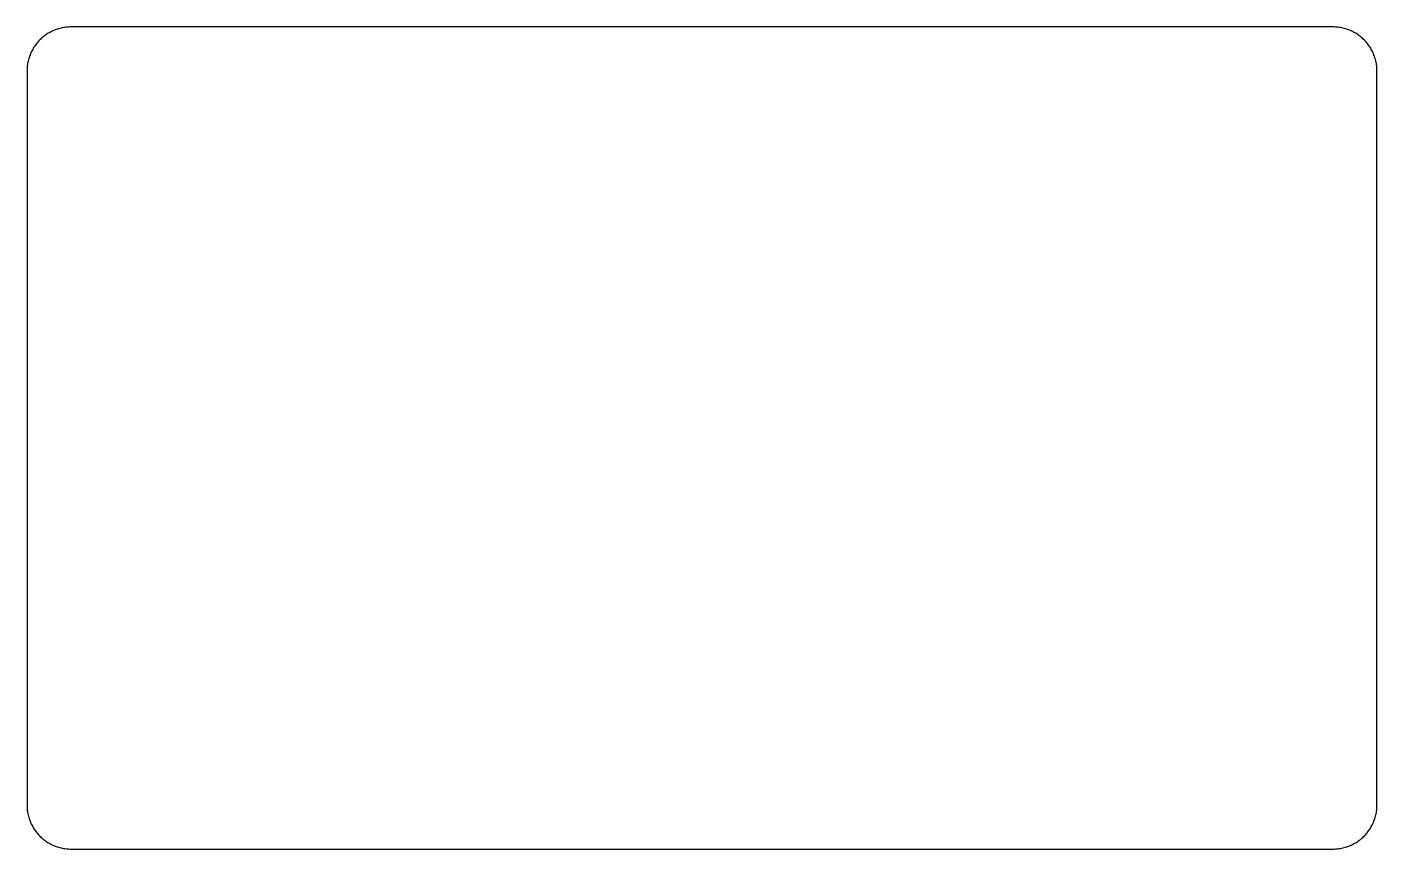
# Model space of a CAD drawing. Header units: metres. Extents: x 76.1 to 168, y -101.9 to -45.9.
import ezdxf

# ---------------------------------------------------------------- set-up
doc = ezdxf.new("R2010")
doc.units = ezdxf.units.M

msp = doc.modelspace()

# ---------------------------------------------------------------- linework, layer by layer
at = {"layer": 'Outline'}
for p, q in [((78.58842, -45.94394), (78.50422, -45.95975)), ((78.67305, -45.93054), (78.58842, -45.94394)), ((78.75802, -45.91955), (78.67305, -45.93054)), ((78.84326, -45.911), (78.75802, -45.91955)), ((78.92872, -45.90489), (78.84326, -45.911)), ((79.01432, -45.90122), (78.92872, -45.90489)), ((79.09999, -45.9), (79.01432, -45.90122)), ((165, -45.9), (79.09999, -45.9)), ((165.08567, -45.90122), (165, -45.9)), ((165.17127, -45.90489), (165.08567, -45.90122)), ((165.25673, -45.911), (165.17127, -45.90489)), ((165.34197, -45.91955), (165.25673, -45.911)), ((165.42694, -45.93054), (165.34197, -45.91955)), ((165.51157, -45.94394), (165.42694, -45.93054)), ((165.59577, -45.95975), (165.51157, -45.94394)), ((76.94859, -46.80919), (76.88977, -46.87148)), ((77.00918, -46.7486), (76.94859, -46.80919)), ((77.07147, -46.68978), (77.00918, -46.7486)), ((77.13541, -46.63275), (77.07147, -46.68978)), ((77.20095, -46.57758), (77.13541, -46.63275)), ((77.26805, -46.52429), (77.20095, -46.57758)), ((77.33663, -46.47295), (77.26805, -46.52429)), ((77.40666, -46.42358), (77.33663, -46.47295)), ((77.47807, -46.37624), (77.40666, -46.42358)), ((77.5508, -46.33095), (77.47807, -46.37624)), ((77.62479, -46.28776), (77.5508, -46.33095)), ((77.69999, -46.2467), (77.62479, -46.28776)), ((77.77633, -46.2078), (77.69999, -46.2467)), ((77.85374, -46.1711), (77.77633, -46.2078)), ((77.93218, -46.13663), (77.85374, -46.1711)), ((78.01157, -46.10441), (77.93218, -46.13663)), ((78.09184, -46.07447), (78.01157, -46.10441)), ((78.17294, -46.04683), (78.09184, -46.07447)), ((78.25479, -46.02152), (78.17294, -46.04683)), ((78.33733, -45.99856), (78.25479, -46.02152)), ((78.4205, -45.97796), (78.33733, -45.99856)), ((78.50422, -45.95975), (78.4205, -45.97796)), ((165.67949, -45.97796), (165.59577, -45.95975)), ((165.76266, -45.99856), (165.67949, -45.97796)), ((165.8452, -46.02152), (165.76266, -45.99856)), ((165.92705, -46.04683), (165.8452, -46.02152)), ((166.00815, -46.07447), (165.92705, -46.04683)), ((166.08842, -46.10441), (166.00815, -46.07447)), ((166.16781, -46.13663), (166.08842, -46.10441)), ((166.24625, -46.1711), (166.16781, -46.13663)), ((166.32366, -46.2078), (166.24625, -46.1711)), ((166.4, -46.2467), (166.32366, -46.2078)), ((166.4752, -46.28776), (166.4, -46.2467)), ((166.54919, -46.33095), (166.4752, -46.28776)), ((166.62192, -46.37624), (166.54919, -46.33095)), ((166.69333, -46.42358), (166.62192, -46.37624)), ((166.76336, -46.47295), (166.69333, -46.42358)), ((166.83194, -46.52429), (166.76336, -46.47295)), ((166.89904, -46.57758), (166.83194, -46.52429)), ((166.96458, -46.63275), (166.89904, -46.57758)), ((167.02852, -46.68978), (166.96458, -46.63275)), ((167.09081, -46.7486), (167.02852, -46.68978)), ((167.1514, -46.80919), (167.09081, -46.7486)), ((167.21022, -46.87148), (167.1514, -46.80919)), ((76.33662, -47.73219), (76.3044, -47.81158)), ((76.37109, -47.65375), (76.33662, -47.73219)), ((76.40779, -47.57634), (76.37109, -47.65375)), ((76.44669, -47.5), (76.40779, -47.57634)), ((76.48775, -47.4248), (76.44669, -47.5)), ((76.53094, -47.35081), (76.48775, -47.4248)), ((76.57623, -47.27808), (76.53094, -47.35081)), ((76.62357, -47.20667), (76.57623, -47.27808)), ((76.67294, -47.13664), (76.62357, -47.20667)), ((76.72428, -47.06806), (76.67294, -47.13664)), ((76.77757, -47.00096), (76.72428, -47.06806)), ((76.83274, -46.93542), (76.77757, -47.00096)), ((76.88977, -46.87148), (76.83274, -46.93542)), ((167.26725, -46.93542), (167.21022, -46.87148)), ((167.32242, -47.00096), (167.26725, -46.93542)), ((167.37571, -47.06806), (167.32242, -47.00096)), ((167.42705, -47.13664), (167.37571, -47.06806)), ((167.47642, -47.20667), (167.42705, -47.13664)), ((167.52376, -47.27808), (167.47642, -47.20667)), ((167.56905, -47.35081), (167.52376, -47.27808)), ((167.61224, -47.4248), (167.56905, -47.35081)), ((167.6533, -47.5), (167.61224, -47.4248)), ((167.6922, -47.57634), (167.6533, -47.5)), ((167.7289, -47.65375), (167.6922, -47.57634)), ((167.76337, -47.73219), (167.7289, -47.65375)), ((167.7956, -47.81158), (167.76337, -47.73219)), ((76.11099, -48.64327), (76.10488, -48.72873)), ((76.11954, -48.55803), (76.11099, -48.64327)), ((76.13053, -48.47306), (76.11954, -48.55803)), ((76.14393, -48.38843), (76.13053, -48.47306)), ((76.15974, -48.30423), (76.14393, -48.38843)), ((76.17795, -48.22051), (76.15974, -48.30423)), ((76.19855, -48.13734), (76.17795, -48.22051)), ((76.22151, -48.0548), (76.19855, -48.13734)), ((76.24682, -47.97295), (76.22151, -48.0548)), ((76.27446, -47.89185), (76.24682, -47.97295)), ((76.3044, -47.81158), (76.27446, -47.89185)), ((167.82552, -47.89185), (167.7956, -47.81158)), ((167.85316, -47.97295), (167.82552, -47.89185)), ((167.87848, -48.0548), (167.85316, -47.97295)), ((167.90144, -48.13734), (167.87848, -48.0548)), ((167.92204, -48.22051), (167.90144, -48.13734)), ((167.94024, -48.30423), (167.92204, -48.22051)), ((167.95606, -48.38843), (167.94024, -48.30423)), ((167.96946, -48.47306), (167.95606, -48.38843)), ((167.98044, -48.55803), (167.96946, -48.47306)), ((167.989, -48.64327), (167.98044, -48.55803)), ((167.99512, -48.72873), (167.989, -48.64327)), ((76.10121, -48.81433), (76.09999, -48.9)), ((76.09999, -48.9), (76.09999, -98.9)), ((76.10488, -48.72873), (76.10121, -48.81433)), ((167.99878, -48.81433), (167.99512, -48.72873)), ((168, -48.9), (167.99878, -48.81433)), ((168, -98.9), (168, -48.9)), ((76.09999, -98.9), (76.10121, -98.98567)), ((76.10121, -98.98567), (76.10488, -99.07127)), ((76.10488, -99.07127), (76.11099, -99.15673)), ((76.11099, -99.15673), (76.11954, -99.24197)), ((76.11954, -99.24197), (76.13053, -99.32694)), ((167.96946, -99.32694), (167.98044, -99.24197)), ((167.98044, -99.24197), (167.989, -99.15673)), ((167.989, -99.15673), (167.99512, -99.07127)), ((167.99512, -99.07127), (167.99878, -98.98567)), ((167.99878, -98.98567), (168, -98.9)), ((76.13053, -99.32694), (76.14393, -99.41157)), ((76.14393, -99.41157), (76.15974, -99.49577)), ((76.15974, -99.49577), (76.17795, -99.57949)), ((76.17795, -99.57949), (76.19855, -99.66266)), ((76.19855, -99.66266), (76.22151, -99.7452)), ((76.22151, -99.7452), (76.24682, -99.82705)), ((76.24682, -99.82705), (76.27446, -99.90815)), ((76.27446, -99.90815), (76.3044, -99.98842)), ((76.3044, -99.98842), (76.33662, -100.06781)), ((76.33662, -100.06781), (76.37109, -100.14625)), ((76.37109, -100.14625), (76.40779, -100.22366)), ((167.6922, -100.22366), (167.7289, -100.14625)), ((167.7289, -100.14625), (167.76337, -100.06781)), ((167.76337, -100.06781), (167.7956, -99.98842)), ((167.7956, -99.98842), (167.82552, -99.90815)), ((167.82552, -99.90815), (167.85316, -99.82705)), ((167.85316, -99.82705), (167.87848, -99.7452)), ((167.87848, -99.7452), (167.90144, -99.66266)), ((167.90144, -99.66266), (167.92204, -99.57949)), ((167.92204, -99.57949), (167.94024, -99.49577)), ((167.94024, -99.49577), (167.95606, -99.41157)), ((167.95606, -99.41157), (167.96946, -99.32694)), ((76.40779, -100.22366), (76.44669, -100.3)), ((76.44669, -100.3), (76.48775, -100.3752)), ((76.48775, -100.3752), (76.53094, -100.44919)), ((76.53094, -100.44919), (76.57623, -100.52192)), ((76.57623, -100.52192), (76.62357, -100.59333)), ((76.62357, -100.59333), (76.67294, -100.66336)), ((76.67294, -100.66336), (76.72428, -100.73194)), ((76.72428, -100.73194), (76.77757, -100.79904)), ((76.77757, -100.79904), (76.83274, -100.86458)), ((76.83274, -100.86458), (76.88977, -100.92852)), ((76.88977, -100.92852), (76.94859, -100.99081)), ((76.94859, -100.99081), (77.00918, -101.0514)), ((77.00918, -101.0514), (77.07147, -101.11022)), ((167.02852, -101.11022), (167.09081, -101.0514)), ((167.09081, -101.0514), (167.1514, -100.99081)), ((167.1514, -100.99081), (167.21022, -100.92852)), ((167.21022, -100.92852), (167.26725, -100.86458)), ((167.26725, -100.86458), (167.32242, -100.79904)), ((167.32242, -100.79904), (167.37571, -100.73194)), ((167.37571, -100.73194), (167.42705, -100.66336)), ((167.42705, -100.66336), (167.47642, -100.59333)), ((167.47642, -100.59333), (167.52376, -100.52192)), ((167.52376, -100.52192), (167.56905, -100.44919)), ((167.56905, -100.44919), (167.61224, -100.3752)), ((167.61224, -100.3752), (167.6533, -100.3)), ((167.6533, -100.3), (167.6922, -100.22366)), ((77.07147, -101.11022), (77.13541, -101.16725)), ((77.13541, -101.16725), (77.20095, -101.22242)), ((77.20095, -101.22242), (77.26805, -101.27571)), ((77.26805, -101.27571), (77.33663, -101.32705)), ((77.33663, -101.32705), (77.40666, -101.37642)), ((77.40666, -101.37642), (77.47807, -101.42376)), ((77.47807, -101.42376), (77.5508, -101.46905)), ((77.5508, -101.46905), (77.62479, -101.51224)), ((77.62479, -101.51224), (77.69999, -101.5533)), ((77.69999, -101.5533), (77.77633, -101.5922)), ((77.77633, -101.5922), (77.85374, -101.6289)), ((77.85374, -101.6289), (77.93218, -101.66337)), ((77.93218, -101.66337), (78.01157, -101.69559)), ((78.01157, -101.69559), (78.09184, -101.72553)), ((78.09184, -101.72553), (78.17294, -101.75317)), ((78.17294, -101.75317), (78.25479, -101.77848)), ((78.25479, -101.77848), (78.33733, -101.80144)), ((78.33733, -101.80144), (78.4205, -101.82204)), ((78.4205, -101.82204), (78.50422, -101.84025)), ((78.50422, -101.84025), (78.58842, -101.85606)), ((78.58842, -101.85606), (78.67305, -101.86946)), ((78.67305, -101.86946), (78.75802, -101.88045)), ((78.75802, -101.88045), (78.84326, -101.889)), ((78.84326, -101.889), (78.92872, -101.89511)), ((78.92872, -101.89511), (79.01432, -101.89878)), ((79.01432, -101.89878), (79.09999, -101.9)), ((79.09999, -101.9), (165, -101.9)), ((165, -101.9), (165.08567, -101.89878)), ((165, -101.9), (165, -101.9)), ((165.08567, -101.89878), (165.17127, -101.89511)), ((165.17127, -101.89511), (165.25673, -101.889)), ((165.25673, -101.889), (165.34197, -101.88045)), ((165.34197, -101.88045), (165.42694, -101.86946)), ((165.42694, -101.86946), (165.51157, -101.85606)), ((165.51157, -101.85606), (165.59577, -101.84025)), ((165.59577, -101.84025), (165.67949, -101.82204)), ((165.67949, -101.82204), (165.76266, -101.80144)), ((165.76266, -101.80144), (165.8452, -101.77848)), ((165.8452, -101.77848), (165.92705, -101.75317)), ((165.92705, -101.75317), (166.00815, -101.72553)), ((166.00815, -101.72553), (166.08842, -101.69559)), ((166.08842, -101.69559), (166.16781, -101.66337)), ((166.16781, -101.66337), (166.24625, -101.6289)), ((166.24625, -101.6289), (166.32366, -101.5922)), ((166.32366, -101.5922), (166.4, -101.5533)), ((166.4, -101.5533), (166.4752, -101.51224)), ((166.4752, -101.51224), (166.54919, -101.46905)), ((166.54919, -101.46905), (166.62192, -101.42376)), ((166.62192, -101.42376), (166.69333, -101.37642)), ((166.69333, -101.37642), (166.76336, -101.32705)), ((166.76336, -101.32705), (166.83194, -101.27571)), ((166.83194, -101.27571), (166.89904, -101.22242)), ((166.89904, -101.22242), (166.96458, -101.16725)), ((166.96458, -101.16725), (167.02852, -101.11022))]:
    msp.add_line(p, q, dxfattribs=at)

doc.saveas('drawing.dxf')
